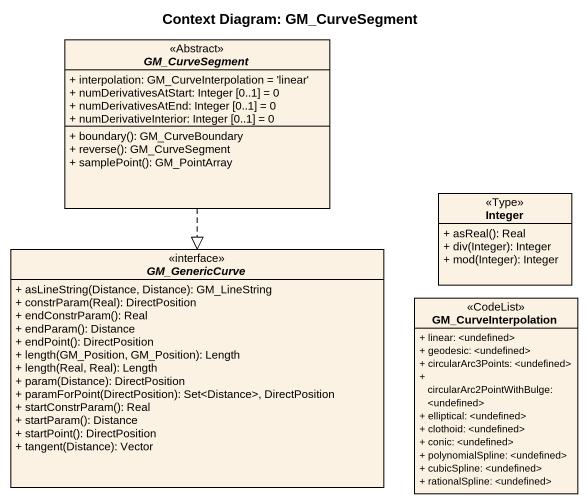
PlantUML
@startuml
title Context Diagram: GM_CurveSegment
hide circle
hide empty members
skinparam classAttributeIconSize 0
abstract class GM_CurveSegment <<Abstract>> {
  + interpolation: GM_CurveInterpolation = 'linear'
  + numDerivativesAtStart: Integer [0..1] = 0
  + numDerivativesAtEnd: Integer [0..1] = 0
  + numDerivativeInterior: Integer [0..1] = 0
  + boundary(): GM_CurveBoundary
  + reverse(): GM_CurveSegment
  + samplePoint(): GM_PointArray
}
class Integer <<Type>> {
  + asReal(): Real
  + div(Integer): Integer
  + mod(Integer): Integer
}
interface GM_GenericCurve <<interface>> {
  + asLineString(Distance, Distance): GM_LineString
  + constrParam(Real): DirectPosition
  + endConstrParam(): Real
  + endParam(): Distance
  + endPoint(): DirectPosition
  + length(GM_Position, GM_Position): Length
  + length(Real, Real): Length
  + param(Distance): DirectPosition
  + paramForPoint(DirectPosition): Set<Distance>, DirectPosition
  + startConstrParam(): Real
  + startParam(): Distance
  + startPoint(): DirectPosition
  + tangent(Distance): Vector
}
class GM_CurveInterpolation <<CodeList>> {
  + linear: <undefined>
  + geodesic: <undefined>
  + circularArc3Points: <undefined>
  + circularArc2PointWithBulge: <undefined>
  + elliptical: <undefined>
  + clothoid: <undefined>
  + conic: <undefined>
  + polynomialSpline: <undefined>
  + cubicSpline: <undefined>
  + rationalSpline: <undefined>
}
GM_CurveSegment ..|> GM_GenericCurve
@enduml
